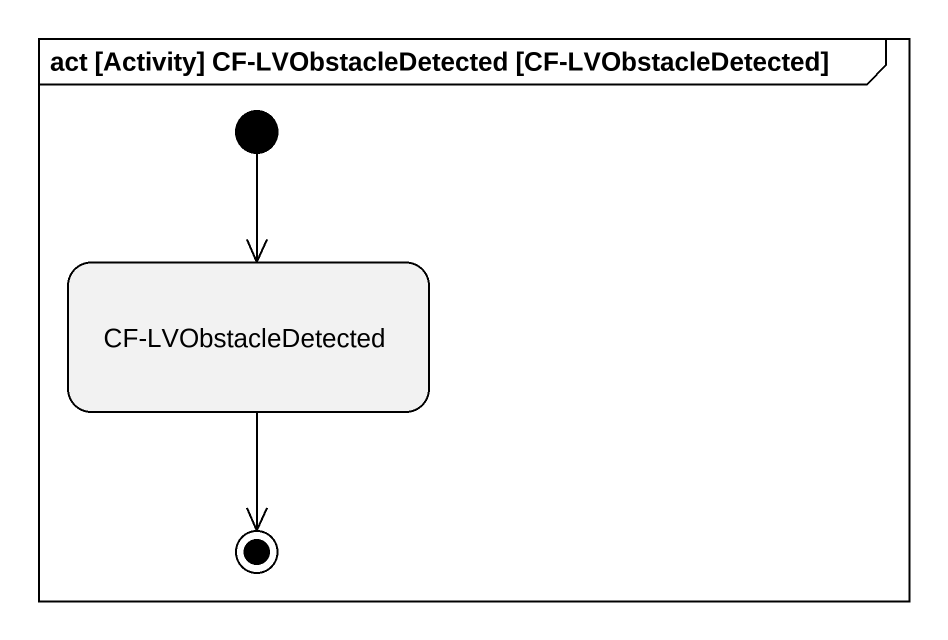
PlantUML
@startuml
mainframe act [Activity] CF-LVObstacleDetected [CF-LVObstacleDetected]
hide empty description
state "CF-LVObstacleDetected" as CF_LVObstacleDetected
[*] --> CF_LVObstacleDetected
CF_LVObstacleDetected --> [*]
@enduml
